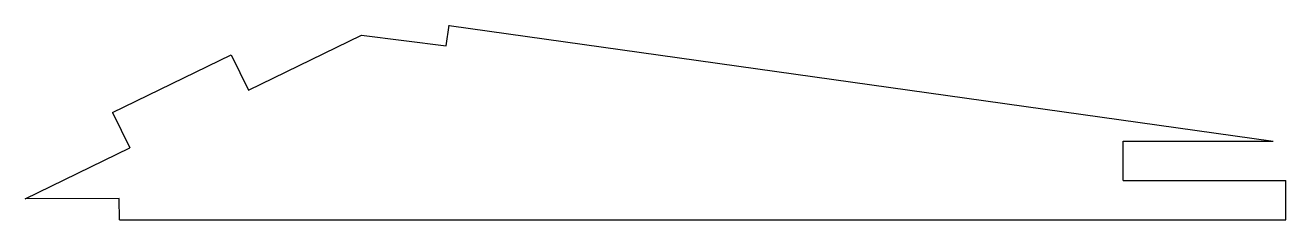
# Model space of a CAD drawing. Header units: inches. Extents: x 114 to 178, y 164.4 to 174.3.
import ezdxf

# ---------------------------------------------------------------- set-up
doc = ezdxf.new("R2010")
doc.units = ezdxf.units.IN
doc.header["$MEASUREMENT"] = 0
doc.layers.add('LAYER01', color=7, linetype='Continuous')

msp = doc.modelspace()

# ---------------------------------------------------------------- linework, layer by layer
for p, q in [((135.345, 173.254), (135.497, 174.313)), ((125.294, 171.002), (131.05, 173.81)), ((131.05, 173.81), (135.345, 173.254)), ((118.395, 169.862), (124.417, 172.8)), ((124.417, 172.8), (125.294, 171.002)), ((118.395, 169.862), (119.272, 168.065)), ((113.957, 165.473), (119.272, 168.065)), ((118.739, 165.491), (113.957, 165.473)), ((118.743, 164.408), (118.739, 165.491))]:
    msp.add_line(p, q)
at = {"layer": 'LAYER01'}
for p, q in [((135.493, 174.292), (177.358, 168.408)), ((169.748, 168.408), (177.358, 168.408)), ((169.748, 166.408), (169.748, 168.408)), ((169.748, 166.408), (178.004, 166.408)), ((178.004, 164.408), (178.004, 166.408)), ((118.743, 164.408), (178.004, 164.408))]:
    msp.add_line(p, q, dxfattribs=at)

doc.saveas('drawing.dxf')
